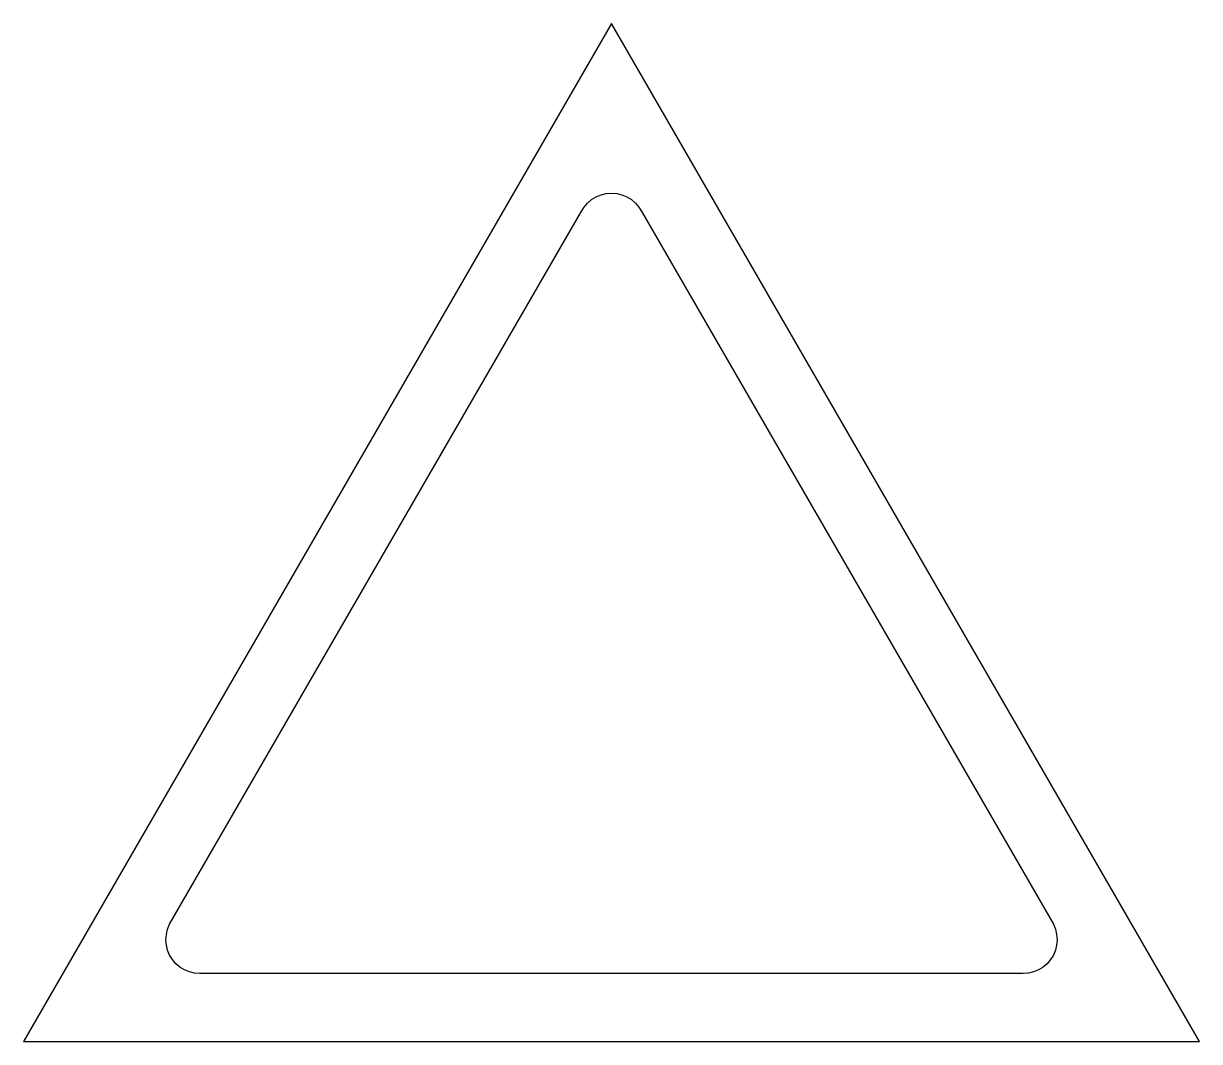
# Model space of a CAD drawing. Header units: metres. Extents: x -87 to 87, y -50 to 100.
import ezdxf

# ---------------------------------------------------------------- set-up
doc = ezdxf.new("R2010")
doc.units = ezdxf.units.M

msp = doc.modelspace()

# ---------------------------------------------------------------- linework, layer by layer
for p, q in [((0, 100), (-86.6025, -50)), ((86.6025, -50), (0, 100)), ((-2.26995, 74.455), (-1.54508, 74.7553)), ((-1.54508, 74.7553), (-0.782172, 74.9384)), ((-0.782172, 74.9384), (0, 75)), ((0, 75), (0.782172, 74.9384)), ((0.782172, 74.9384), (1.54508, 74.7553)), ((1.54508, 74.7553), (2.26995, 74.455)), ((-4.45503, 72.27), (-4.04508, 72.9389)), ((-4.04508, 72.9389), (-3.53553, 73.5355)), ((-3.53553, 73.5355), (-2.93893, 74.0451)), ((-2.93893, 74.0451), (-2.26995, 74.455)), ((2.26995, 74.455), (2.93893, 74.0451)), ((2.93893, 74.0451), (3.53553, 73.5355)), ((3.53553, 73.5355), (4.04508, 72.9389)), ((4.04508, 72.9389), (4.45503, 72.27)), ((-65.0768, -32.73), (-4.45503, 72.27)), ((4.45503, 72.27), (65.0768, -32.73)), ((-65.3771, -33.4549), (-65.0768, -32.73)), ((65.0768, -32.73), (65.3771, -33.4549)), ((-65.6218, -35), (-65.5602, -34.2178)), ((-65.5602, -34.2178), (-65.3771, -33.4549)), ((65.3771, -33.4549), (65.5602, -34.2178)), ((65.5602, -34.2178), (65.6218, -35)), ((-65.5602, -35.7822), (-65.6218, -35)), ((-65.3771, -36.5451), (-65.5602, -35.7822)), ((65.5602, -35.7822), (65.3771, -36.5451)), ((65.6218, -35), (65.5602, -35.7822)), ((-65.0768, -37.27), (-65.3771, -36.5451)), ((-64.6669, -37.9389), (-65.0768, -37.27)), ((-64.1573, -38.5355), (-64.6669, -37.9389)), ((64.6669, -37.9389), (64.1573, -38.5355)), ((65.0768, -37.27), (64.6669, -37.9389)), ((65.3771, -36.5451), (65.0768, -37.27)), ((-63.5607, -39.0451), (-64.1573, -38.5355)), ((-62.8917, -39.455), (-63.5607, -39.0451)), ((-62.1669, -39.7553), (-62.8917, -39.455)), ((-61.4039, -39.9384), (-62.1669, -39.7553)), ((62.1669, -39.7553), (61.4039, -39.9384)), ((62.8917, -39.455), (62.1669, -39.7553)), ((63.5607, -39.0451), (62.8917, -39.455)), ((64.1573, -38.5355), (63.5607, -39.0451)), ((-60.6218, -40), (-61.4039, -39.9384)), ((60.6218, -40), (-60.6218, -40)), ((61.4039, -39.9384), (60.6218, -40)), ((-86.6025, -50), (86.6025, -50))]:
    msp.add_line(p, q)

doc.saveas('drawing.dxf')
